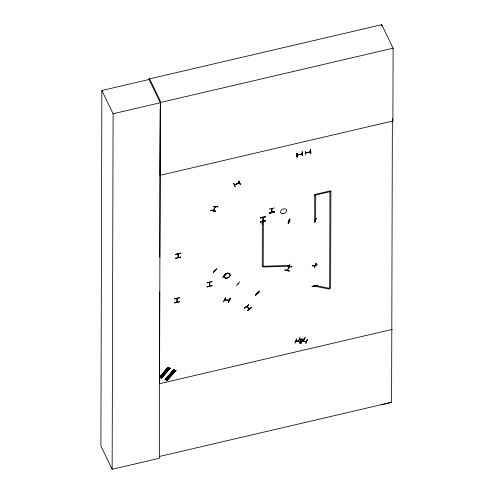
<?xml version="1.0" encoding="UTF-8"?>
<svg xmlns="http://www.w3.org/2000/svg" width="494" height="494" viewBox="0 0 494 494"><rect width="100%" height="100%" fill="white"/><g stroke="black" fill="none" stroke-linecap="round" stroke-linejoin="round"><path stroke-width="0.74" d="M149.077 79.478L101.857 90.501L100.9 446.039L112.144 469.3L159.358 458.284L160.322 102.74L148.867 79.046L381.739 24.7L393.101 48.202L392.903 121.042M112.144 469.3L113.101 113.762L101.857 90.501M159.716 291.874L159.469 383.721L392.341 329.375M159.809 257.146L160.21 108.612M179.402 301.464C179.97 302.242 174.283 303.526 174.401 302.631M176.889 302.211L176.976 298.611M177.093 298.469L177.118 302.186L176.858 301.933M178.099 253.879L178.26 257.633M178.081 253.935L178.26 257.59M180.582 256.874L180.674 257.275L175.666 258.436L175.58 258.041M180.687 253.28L175.679 254.447L180.6 253.076M207.153 286.946L207.06 286.545M209.567 286.174L209.579 282.383M209.74 286.094C209.339 284.34 210.401 282.179 209.462 282.562M209.777 286.1L209.524 285.804M207.147 282.883L212.154 281.561L207.079 282.747M207.147 286.94L212.154 285.779L212.062 285.378M274.281 211.617L274.374 212.025L269.366 213.186L269.286 212.828M269.298 208.987L274.361 207.949M269.372 213.192L274.361 211.84M271.768 212.371L271.768 208.647M271.805 208.246L272.015 212.284M315.246 220.491L314.715 220.522L314.734 194.506L330.9 190.733L330.634 288.132L329.665 288.36L315.234 285.415L314.746 286.168L329.177 289.113L329.665 288.36L329.924 191.697M315.709 195.019L315.641 220.275L314.592 220.262M381.732 26.219L381.739 24.7M381.473 404.703L391.6 402.289L392.36 121.116L392.903 120.987L392.483 118.733M260.455 222.028L260.369 221.627M260.505 218.021L265.506 216.668L260.418 217.817M262.876 221.269L262.765 220.602M262.938 220.565C263.148 222.874 263.611 217.002 262.697 217.484M265.457 220.88L260.449 222.004L265.463 220.886L265.371 220.485M312.183 265.902L317.111 264.772M314.585 265.939L314.802 265.574L314.555 265.92M314.443 285.192L314.727 285.816M317.049 285.069L317.142 285.47L312.134 286.606L312.047 286.211M224.165 275.424L224.455 275.782L224.288 275.3M235.014 186.781L233.773 183.348M225.523 297.913L223.603 301.704M294.986 343.046L296.666 339.082M298.487 341.045L299.975 337.099M302.692 339.292L300.988 343.262L302.655 339.131M262.234 223.949L263.549 220.009M290.009 219.194L288.731 223.189L288.064 223.016M238.516 283.871L238.157 283.747M257.46 293.275L256.942 292.831M297.048 153.313L297.271 157.08L297.018 153.14M297.005 157.117L296.845 153.375L296.993 157.148L297.178 156.882M305.187 151.034L305.471 154.949M287.465 269.965L287.347 269.724M176.864 298.561L177.093 298.814M314.555 265.655L314.468 265.309M314.542 285.489L314.783 285.723M234.533 184.966L239.368 182.879M238.787 182.99L238.707 182.57M271.768 208.715L271.583 208.382M272.021 208.919L271.83 208.585M263.141 217.761L262.752 217.132M314.585 265.649L315.123 265.537M246.611 306.7L249.519 308.972M247.031 306.762L246.722 306.546M249.266 308.818L249.717 308.88M211.031 210.308L215.384 211.21L210.944 210.487L215.415 210.796M215.378 211.197L210.944 210.487L210.981 210.086M263.37 220.015L262.024 224.004L263.53 219.842M263.358 222.115L263.401 221.689M288.156 223.208L289.404 219.052M289.842 220.886L289.793 221.022M288.342 268.248L289.848 264.08M289.348 266.186L289.817 266.149L289.299 266.186M314.598 222.399L315.993 218.41M314.851 222.374L316.166 218.41M314.585 265.55L315.005 265.581M316.08 263.469L314.48 267.452L315.845 263.456M213.241 210.58L215.538 206.72M289.083 270.718L289.027 271.126L284.84 269.996L284.884 269.675M289.021 271.12L289.076 270.761M296.32 340.804L296.264 341.218M300.21 341.156C302.495 341.218 293.745 340.891 296.437 341.045M300.019 343.244L301.667 339.261L300.019 343.25L301.445 339.23L299.704 343.064M302.495 339.292L301.013 343.237M301.914 341.41L302.414 341.255M303.26 341.255L305.199 337.303L303.316 341.237M306.237 341.366L306.57 341.354M307.515 339.464L305.78 343.447L307.367 339.298M213.624 210.302L213.513 209.969M289.861 266.661L287.156 270.391M223.436 301.877L225.486 297.752M225.066 299.648L224.609 300.012L229.241 300.327M229.123 300.358L228.907 300.117M228.339 302.186L230.47 298.296L228.333 302.235L230.124 298.092M228.389 302.217L230.476 298.302M234.582 184.941L239.269 182.761L239.04 182.416M297.19 155.141L297.635 154.881M305.385 153.01L305.879 153.029L305.681 152.702M217.959 206.875L213.402 206.313L217.934 206.869M215.02 270.805L215.341 270.737M289.75 266.538L287.014 270.354M215.279 206.455L215.464 206.801L215.372 206.381M213.377 210.265L213.359 209.944M302.13 154.005L297.289 155.091M297.647 155.19L297.629 154.752M213.464 210.574L215.526 206.406M159.272 377.181L168.201 367.252L159.55 377.299M159.661 377.354L168.621 367.487L159.76 377.323L159.334 377.095M168.781 367.61L159.877 377.435L168.584 367.468M160.785 377.83L169.633 367.974L170.134 368.129L161.235 377.959L160.785 377.83L169.646 367.987M170.053 368.16L161.433 378.095L170.084 368.055L161.063 377.947M161.433 378.101L170.282 368.258M165.212 379.596L173.882 369.555L165.224 379.596M174.444 369.907L165.583 379.75L174.246 369.71L165.07 379.472M174.265 369.771L165.601 379.75M175.314 370.278L166.466 380.133L166.953 380.269L175.815 370.432L175.364 370.302M175.426 370.259L166.583 380.114M166.744 380.244L175.605 370.401M175.778 370.414L166.83 380.287L175.981 370.549L175.685 370.432M167.108 380.399L175.975 370.556M262.981 221.948L263.518 221.936M262.932 222.084L263.351 221.831M236.348 285.575L239.732 281.852M257.121 293.084L257.337 293.399M255.688 295.103L259.054 291.374M255.651 295.103C261.944 288.274 259.288 292.849 255.559 294.906M213.21 272.441L216.767 268.804M213.204 272.422L216.829 268.958M226.413 274.009L222.757 277.455L226.221 273.762M165.045 379.454L173.832 369.654M235.076 184.886L234.946 184.478M299.413 339.045L304.131 339.205M304.069 339.347L299.407 339.18M244.604 308.151L248.618 304.946M248.661 305.002L244.481 308.077L248.556 304.804M251.588 307.175L247.543 310.349M251.65 307.305L247.648 310.528L251.817 307.459L251.557 307.138M263.03 221.948L263.469 221.936M288.366 221.17L288.829 221.127M314.863 220.343L315.172 220.503M289.719 265.933L289.682 266.334M287.86 265.797L291.824 266.908M287.736 265.945L292.059 266.877M296.017 341.008L300.5 341.342M302.044 341.218L306.601 341.397M306.521 341.552L301.97 341.397M262.919 217.471L262.87 217.866M238.089 283.927L238.318 283.828M238.849 181.02L240.337 184.318L238.849 181.02L239.979 184.243M236.188 183.898L238.67 182.749M302.025 153.498L301.673 154.134M305.49 152.961L310.393 151.843L305.496 153.134M305.848 153.041L305.724 152.504M301.735 153.918L301.575 153.578M239.207 182.755L239.108 182.428M224.789 299.821L229.222 300.161M302.353 151.942L302.279 155.777L302.384 151.954L302.019 151.837M310.572 149.812C309.67 149.281 311.597 152.603 310.751 153.578L310.38 153.455M297.24 155.128L302.137 153.856L301.92 153.492M160.229 102.548L393.101 48.202M113.101 113.762L160.322 102.74M392.903 120.987L160.031 175.333L160.427 101.221L149.274 78.157M330.9 191.474L314.734 195.241L314.592 194.951M269.36 213.007L274.374 211.815M269.36 213.149L274.374 212.019M175.66 254.373L180.668 253.212M180.65 257.047L175.648 258.214M212.154 285.569L207.128 286.718M179.507 297.654L174.419 298.833M179.495 297.802L174.487 298.969M177.111 301.871L176.908 302.26M179.483 301.661L174.475 302.828M159.476 456.462L391.6 402.289M260.486 217.959L265.482 216.804M312.177 266.05L317.185 264.908M317.129 285.291L312.128 286.434L317.117 285.242M288.694 221.318L288.15 221.065M289.527 221.114L289.959 221.127M289.799 221.306L289.465 221.293M309.713 151.615L309.942 151.979L309.769 151.448M316.203 218.434L315.839 218.243M315.289 220.349L314.635 220.12M316.08 263.481L315.722 263.296M314.684 265.414L315.11 265.389M289.305 266.328L289.737 266.315M310.72 153.56L310.553 149.812M159.389 377.169L168.133 367.345M215.143 270.928L215.223 270.545M284.945 269.804L289.138 270.916M271.78 209.005L271.577 208.641M263.092 217.471L262.925 217.094M262.857 221.219L262.703 217.224M246.809 306.583L249.686 308.836M310.337 151.726L310.121 151.362L310.386 151.707L309.837 151.985M288.169 223.158L289.552 219.219L289.972 219.033M259.344 291.664L255.849 295.196M309.67 151.516L309.892 151.973M305.78 152.529L305.94 152.868M301.519 153.745L301.692 154.103M302.279 155.777L302.167 151.991M271.632 208.289L271.972 209.011M271.848 211.685L272.015 212.025L271.799 211.654M271.626 211.654L271.762 212.08L271.57 211.747M238.676 182.626L238.837 183.101M235.286 186.664L233.755 183.391M296.628 338.921L294.949 342.885M310.318 149.843L310.473 153.646M262.357 222.244L262.24 266.569L263.209 266.34L263.333 222.016L262.357 222.244M263.246 266.241L262.987 267.013L289.212 266.217L289.465 265.445L263.246 266.241M289.731 219.213L288.422 223.195L289.75 219.219M265.439 220.651L260.449 221.849L265.451 220.676M226.246 278.184A3.297 2.242 -25.8 0 0 230.081 274.392A3.297 2.242 -25.8 0 0 224.856 274.547A3.297 2.242 -25.8 0 0 226.246 278.184M226.203 278.091A3.297 2.242 -25.8 0 0 230.037 274.3A3.297 2.242 -25.8 0 0 224.813 274.46A3.297 2.242 -25.8 0 0 226.203 278.091M282.753 213.723A3.297 2.242 -25.8 0 0 286.594 209.931A3.297 2.242 -25.8 0 0 281.364 210.092A3.297 2.242 -25.8 0 0 282.753 213.723"/></g></svg>
